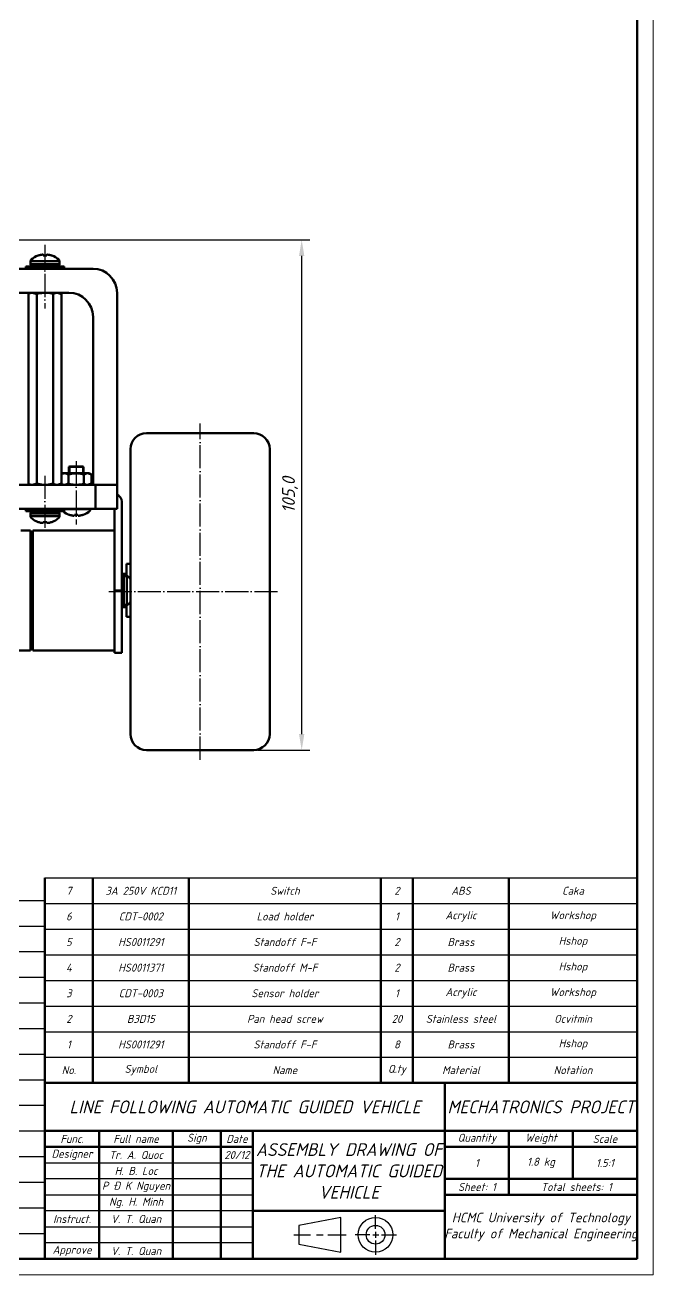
# Model space of a CAD drawing. Header units: inches. Extents: x -1846 to 3013, y 0 to 1997.
# Drawn here: x -382.9 to -186.7, y 1.8 to 392.2 of the extents above; entities that cross this region are included whole.
import ezdxf

# ---------------------------------------------------------------- set-up
doc = ezdxf.new("R2010")
doc.units = ezdxf.units.IN
doc.linetypes.add('ACAD_ISO04W100', pattern=[30, 24, -3, 0, -3])
doc.layers.get('0').update_dxf_attribs({"color": 2, "lineweight": 0})
for name, color, linetype, lineweight in [('Basic', 7, 'Continuous', 50), ('Tam', 1, 'ACAD_ISO04W100', 25), ('Thin', 3, 'Continuous', 25)]:
    doc.layers.add(name, color=color, linetype=linetype, lineweight=lineweight)
doc.styles.add('Annotative', font='')
doc.styles.get("Standard").update_dxf_attribs({"font": '', "height": 4})
doc.styles.get('Annotative').set_extended_font_data('TCVN 7284', italic=True)
doc.styles.get('Standard').set_extended_font_data('TCVN 7284', italic=True)
doc.dimstyles.new('TCVN 7284', dxfattribs={"dimscale": 2, "dimtxt": 4, "dimasz": 2.5, "dimexe": 1.25, "dimexo": 0.625, "dimtad": 1, "dimtoh": 1, "dimdec": 0, "dimlfac": 0.66, "dimtxsty": 'Standard', "dimcen": 2.5, "dimclrd": 7, "dimclre": 7, "dimclrt": 7, "dimadec": 0, "dimazin": 0, "dimtfac": 1, "dimtdec": 0, "dimtofl": 0, "dimtmove": 0, "dimatfit": 3, "dimfxl": 1, "dimlwd": 25, "dimlwe": 25, "dimarcsym": 0})

# ---------------------------------------------------------------- blocks, each defined once
blk = doc.blocks.new('*D97')
at = {"layer": 'Defpoints', "color": 0, "ltscale": 0.3, "transparency": 16777216}
for p in [(-407.01, 325.06), (-296.43, 325.06), (-311.43, 165.72)]:
    blk.add_point(p, dxfattribs=at)
at = {"layer": 'Thin', "color": 7, "linetype": 'Continuous', "lineweight": 25, "ltscale": 0.3, "transparency": 16777216}
for p, q in [((-405.76, 325.06), (-293.93, 325.06)), ((-296.43, 170.72), (-296.43, 320.06)), ((-310.18, 165.72), (-293.93, 165.72))]:
    blk.add_line(p, q, dxfattribs=at)
at = {"layer": 'Thin', "color": 7, "ltscale": 0.3, "transparency": 16777216}
for points in [[(-297.27, 320.06), (-295.6, 320.06), (-296.43, 325.06)], [(-297.27, 170.72), (-295.6, 170.72), (-296.43, 165.72)]]:
    blk.add_solid(points, dxfattribs=at)
at = {"layer": 'Thin', "color": 7, "ltscale": 0.3, "transparency": 16777216, "insert": (-300.08, 245.39), "char_height": 4, "attachment_point": 5, "rotation": 90}
blk.add_mtext('105,0', dxfattribs=at)

msp = doc.modelspace()

# ---------------------------------------------------------------- linework, layer by layer
for p, q in [((-186.67, 1.76), (-186.67, 842.76)), ((-1375.67, 1.76), (-186.67, 1.76))]:
    msp.add_line(p, q)
at = {"layer": 'Basic'}
for p, q in [((-191.67, 837.76), (-191.67, 6.76)), ((-378.78, 320.19), (-378.71, 320.19)), ((-377.22, 320.44), (-377.2, 320.19)), ((-377.2, 320.19), (-376.07, 320.19)), ((-376.07, 320.19), (-376.05, 320.44)), ((-374.56, 320.19), (-374.49, 320.19)), ((-382.63, 316.81), (-382.63, 316.06)), ((-382.63, 316.81), (-370.63, 316.81)), ((-381.13, 318.4), (-381.13, 317.49)), ((-381.13, 318.4), (-372.13, 318.4)), ((-381.13, 317.49), (-372.13, 317.49)), ((-372.13, 317.49), (-372.13, 318.4)), ((-370.63, 316.06), (-370.63, 316.81)), ((-601.63, 316.06), (-361.63, 316.06)), ((-594.13, 308.56), (-369.13, 308.56)), ((-381.13, 308.56), (-381.83, 308.16)), ((-379.23, 308.16), (-380.53, 308.56)), ((-371.44, 308.16), (-372.74, 308.56)), ((-371.44, 308.16), (-372.13, 308.56)), ((-354.13, 248.56), (-354.13, 308.56)), ((-381.83, 308.16), (-381.83, 248.97)), ((-379.23, 308.16), (-379.23, 248.97)), ((-374.04, 308.16), (-374.04, 248.97)), ((-371.44, 308.16), (-371.44, 248.97)), ((-361.63, 248.56), (-361.63, 301.06)), ((-344.93, 264.72), (-311.43, 264.72)), ((-349.93, 259.72), (-349.93, 170.72)), ((-306.43, 259.72), (-306.43, 170.72)), ((-369.13, 254.14), (-368.83, 254.34)), ((-369.13, 254.14), (-369.13, 252.16)), ((-369.13, 254.14), (-364.63, 254.14)), ((-364.93, 254.34), (-368.83, 254.34)), ((-364.63, 254.14), (-364.93, 254.34)), ((-364.63, 254.14), (-364.63, 252.16)), ((-371.01, 252.16), (-371.44, 251.92)), ((-371.01, 252.16), (-370.46, 252.16)), ((-369.27, 251.79), (-370.46, 252.16)), ((-366.88, 252.16), (-370.46, 252.16)), ((-369.27, 248.93), (-369.27, 251.79)), ((-366.88, 252.16), (-363.31, 252.16)), ((-364.5, 248.93), (-364.5, 251.79)), ((-362.12, 251.79), (-363.31, 252.16)), ((-363.31, 252.16), (-362.76, 252.16)), ((-362.12, 251.79), (-362.76, 252.16)), ((-362.12, 248.93), (-362.12, 251.79)), ((-462.86, 248.56), (-360.81, 248.56)), ((-381.83, 248.97), (-381.13, 248.56)), ((-379.23, 248.97), (-380.53, 248.56)), ((-371.44, 248.97), (-372.74, 248.56)), ((-372.13, 248.56), (-371.44, 248.97)), ((-371.57, 248.89), (-371.01, 248.56)), ((-369.27, 248.93), (-370.46, 248.56)), ((-368.64, 248.57), (-368.66, 248.56)), ((-364.68, 248.57), (-364.64, 248.59)), ((-362.12, 248.93), (-363.31, 248.56)), ((-362.76, 248.56), (-362.12, 248.93)), ((-360.81, 241.06), (-360.81, 248.56)), ((-360.81, 248.56), (-354.56, 248.56)), ((-354.56, 248.56), (-354.13, 248.56)), ((-354.13, 248.56), (-354.13, 241.06)), ((-352.63, 215.56), (-352.63, 243.31)), ((-462.86, 241.06), (-360.81, 241.06)), ((-382.63, 241.06), (-382.63, 240.31)), ((-370.63, 240.31), (-382.63, 240.31)), ((-381.13, 239.64), (-381.13, 238.73)), ((-372.13, 239.64), (-381.13, 239.64)), ((-372.13, 238.73), (-381.13, 238.73)), ((-372.13, 238.73), (-372.13, 239.64)), ((-370.63, 240.31), (-370.63, 241.06)), ((-362.38, 240.98), (-370.63, 240.98)), ((-368.96, 239.19), (-369.03, 239.19)), ((-367.45, 239.19), (-367.47, 238.94)), ((-366.32, 239.19), (-367.45, 239.19)), ((-366.3, 238.94), (-366.32, 239.19)), ((-364.74, 239.19), (-364.81, 239.19)), ((-362.38, 240.98), (-362.38, 241.06)), ((-354.13, 241.06), (-360.81, 241.06)), ((-354.88, 215.56), (-354.88, 241.06)), ((-381.13, 234.31), (-384.13, 234.31)), ((-381.13, 234.31), (-381.13, 196.81)), ((-354.88, 234.31), (-380.38, 234.31)), ((-380.38, 234.31), (-380.38, 196.81)), ((-378.71, 236.94), (-378.78, 236.94)), ((-377.2, 236.94), (-377.22, 236.69)), ((-376.07, 236.94), (-377.2, 236.94)), ((-376.05, 236.69), (-376.07, 236.94)), ((-374.49, 236.94), (-374.56, 236.94)), ((-380.38, 232.81), (-381.13, 232.81)), ((-349.93, 223.84), (-351.13, 223.84)), ((-351.13, 220.06), (-351.13, 223.84)), ((-351.13, 220.81), (-352.63, 220.81)), ((-351.05, 220.06), (-351.96, 220.06)), ((-351.96, 220.06), (-351.96, 211.06)), ((-351.05, 220.06), (-351.05, 211.06)), ((-354.88, 215.56), (-352.63, 215.56)), ((-354.88, 196.06), (-354.88, 215.56)), ((-352.63, 215.56), (-352.63, 196.06)), ((-351.96, 211.06), (-351.05, 211.06)), ((-351.13, 207.34), (-351.13, 211.06)), ((-352.63, 210.31), (-351.13, 210.31)), ((-351.13, 207.34), (-349.93, 207.34)), ((-389.44, 196.81), (-381.13, 196.81)), ((-381.13, 198.31), (-380.38, 198.31)), ((-380.38, 196.81), (-354.88, 196.81)), ((-354.88, 196.06), (-352.63, 196.06)), ((-344.93, 165.72), (-311.43, 165.72)), ((-376.67, 117.76), (-376.67, 125.76)), ((-361.67, 125.76), (-361.67, 61.76)), ((-331.67, 61.76), (-331.67, 125.76)), ((-271.67, 61.76), (-271.67, 125.76)), ((-261.67, 61.76), (-261.67, 125.76)), ((-231.67, 61.76), (-231.67, 125.76)), ((-376.67, 109.76), (-376.67, 117.76)), ((-376.67, 101.76), (-376.67, 109.76)), ((-376.67, 93.76), (-376.67, 101.76)), ((-376.67, 85.76), (-376.67, 93.76)), ((-376.67, 77.76), (-376.67, 85.76)), ((-376.67, 61.76), (-376.67, 77.76)), ((-376.67, 6.76), (-376.67, 61.76)), ((-376.67, 61.76), (-191.67, 61.76)), ((-251.67, 61.76), (-251.67, 6.76)), ((-191.67, 46.76), (-376.67, 46.76)), ((-359.67, 6.76), (-359.67, 46.76)), ((-336.67, 6.76), (-336.67, 46.76)), ((-321.67, 46.76), (-321.67, 6.76)), ((-311.67, 46.76), (-311.67, 6.76)), ((-231.67, 46.76), (-231.67, 26.76)), ((-211.67, 46.76), (-211.67, 31.76)), ((-311.67, 41.76), (-376.67, 41.76)), ((-191.67, 41.76), (-251.67, 41.76)), ((-251.67, 31.76), (-191.67, 31.76)), ((-191.67, 26.76), (-251.67, 26.76)), ((-251.67, 21.76), (-311.67, 21.76)), ((-191.67, 6.76), (-1350.67, 6.76))]:
    msp.add_line(p, q, dxfattribs=at)
for centre, radius, start, end in [((-376.63, 314.23), 6.34, 109.825, 132.4927), ((-376.64, 314.18), 6.36, 100.1662, 109.027), ((-377.01, 315.11), 5.37, 93.964, 97.9842), ((-377.56, 319.42), 1.07, 71.7311, 80.5485), ((-375.71, 319.42), 1.07, 99.4515, 108.2689), ((-376.26, 315.11), 5.37, 82.0158, 86.036), ((-376.63, 314.18), 6.36, 70.973, 79.8338), ((-376.63, 314.23), 6.34, 47.5073, 70.175), ((-380.46, 318.4), 0.675, 132.4927, 180), ((-380.46, 317.49), 0.675, 180, 270), ((-372.81, 317.49), 0.675, 270, 0), ((-372.81, 318.4), 0.675, 0, 47.5073), ((-361.63, 308.56), 7.5, 0, 90), ((-369.13, 301.06), 7.5, 0, 90), ((-344.93, 259.72), 5, 90, 180), ((-311.43, 259.72), 5, 0, 90), ((-354.88, 243.31), 2.25, 0, 70.5288), ((-380.46, 239.64), 0.675, 90, 180), ((-380.46, 238.73), 0.675, 180, 227.5073), ((-376.63, 242.9), 6.34, 227.5073, 250.175), ((-376.63, 242.9), 6.34, 289.825, 312.4927), ((-372.81, 239.64), 0.675, 0, 90), ((-372.81, 238.73), 0.675, 312.4927, 0), ((-366.88, 245.15), 6.34, 229.7572, 250.175), ((-366.89, 245.2), 6.36, 250.973, 259.8338), ((-367.26, 244.26), 5.37, 262.0158, 266.036), ((-367.81, 239.95), 1.07, 279.4515, 288.2689), ((-365.96, 239.95), 1.07, 251.7311, 260.5485), ((-366.51, 244.26), 5.37, 273.964, 277.9842), ((-366.88, 245.2), 6.36, 280.1662, 289.027), ((-366.88, 245.15), 6.34, 289.825, 312.4927), ((-363.06, 240.98), 0.675, 312.4927, 0), ((-376.64, 242.95), 6.36, 250.973, 259.8338), ((-377.01, 242.01), 5.37, 262.0158, 266.036), ((-377.56, 237.7), 1.07, 279.4515, 288.2689), ((-375.71, 237.7), 1.07, 251.7311, 260.5485), ((-376.26, 242.01), 5.37, 273.964, 277.9842), ((-376.63, 242.95), 6.36, 280.1662, 289.027), ((-351.96, 219.39), 0.675, 90, 180), ((-351.05, 219.39), 0.675, 42.4927, 90), ((-355.22, 215.56), 6.34, 33.455, 42.4927), ((-351.96, 211.74), 0.675, 180, 270), ((-351.05, 211.74), 0.675, 270, 317.5073), ((-355.22, 215.56), 6.34, 317.5073, 326.545), ((-344.93, 170.72), 5, 180, 270), ((-311.43, 170.72), 5, 270, 0)]:
    msp.add_arc(centre, radius, start, end, dxfattribs=at)
for points, knots in [([(-380.53, 308.56), (-380.56, 308.56), (-381, 308.56), (-381.43, 308.35), (-381.83, 308.16)], [0, 0, 0, 0, 0.07016, 1, 1, 1, 1]), ([(-376.63, 308.56), (-377.34, 308.51), (-378.22, 308.45), (-379.07, 308.21), (-379.23, 308.16)], [0, 0, 0, 0, 0.804908, 1, 1, 1, 1]), ([(-374.04, 308.16), (-374.71, 308.33), (-375.56, 308.54), (-376.44, 308.56), (-376.63, 308.56)], [0, 0, 0, 0, 0.7806222, 1, 1, 1, 1]), ([(-372.74, 308.56), (-372.77, 308.56), (-373.21, 308.56), (-373.64, 308.35), (-374.04, 308.16)], [0, 0, 0, 0, 0.07016, 1, 1, 1, 1]), ([(-370.46, 252.16), (-370.49, 252.16), (-370.82, 252.16), (-371.14, 252.01), (-371.44, 251.86)], [0, 0, 0, 0, 0.085126, 1, 1, 1, 1]), ([(-366.88, 252.16), (-367.06, 252.16), (-367.87, 252.14), (-368.65, 251.95), (-369.27, 251.79)], [0, 0, 0, 0, 0.2192088, 1, 1, 1, 1]), ([(-364.5, 251.79), (-364.65, 251.84), (-365.43, 252.06), (-366.24, 252.12), (-366.88, 252.16)], [0, 0, 0, 0, 0.194876, 1, 1, 1, 1]), ([(-363.31, 252.16), (-363.34, 252.16), (-363.74, 252.16), (-364.14, 251.97), (-364.5, 251.79)], [0, 0, 0, 0, 0.07015, 1, 1, 1, 1]), ([(-380.53, 248.56), (-380.56, 248.56), (-381, 248.57), (-381.43, 248.77), (-381.83, 248.97)], [0, 0, 0, 0, 0.07016, 1, 1, 1, 1]), ([(-376.63, 248.56), (-377.34, 248.62), (-378.22, 248.68), (-379.07, 248.92), (-379.23, 248.97)], [0, 0, 0, 0, 0.804908, 1, 1, 1, 1]), ([(-374.04, 248.97), (-374.71, 248.8), (-375.56, 248.59), (-376.44, 248.57), (-376.63, 248.56)], [0, 0, 0, 0, 0.7806222, 1, 1, 1, 1]), ([(-372.74, 248.56), (-372.77, 248.56), (-373.21, 248.57), (-373.64, 248.77), (-374.04, 248.97)], [0, 0, 0, 0, 0.07016, 1, 1, 1, 1]), ([(-370.46, 248.56), (-370.49, 248.56), (-370.83, 248.57), (-371.18, 248.73), (-371.49, 248.88)], [0, 0, 0, 0, 0.080705, 1, 1, 1, 1]), ([(-366.88, 248.56), (-367.06, 248.57), (-367.87, 248.58), (-368.65, 248.78), (-369.27, 248.93)], [0, 0, 0, 0, 0.2192088, 1, 1, 1, 1]), ([(-364.5, 248.93), (-364.65, 248.89), (-365.43, 248.67), (-366.24, 248.61), (-366.88, 248.56)], [0, 0, 0, 0, 0.194876, 1, 1, 1, 1]), ([(-363.31, 248.56), (-363.34, 248.56), (-363.74, 248.57), (-364.14, 248.76), (-364.5, 248.93)], [0, 0, 0, 0, 0.07015, 1, 1, 1, 1])]:
    msp.add_open_spline(points, degree=3, knots=knots, dxfattribs=at)
at = {"layer": 'Tam', "ltscale": 0.3}
for p, q in [((-376.63, 323.53), (-376.63, 303.66)), ((-328.18, 162.72), (-328.18, 267.72)), ((-366.88, 255.94), (-366.88, 236.19)), ((-376.63, 251.41), (-376.63, 234.31)), ((-356.7, 215.22), (-303.43, 215.22))]:
    msp.add_line(p, q, dxfattribs=at)
at = {"layer": 'Thin', "ltscale": 0.3}
for p, q in [((-368.83, 254.34), (-368.83, 252.16)), ((-364.93, 254.34), (-364.93, 252.16)), ((-561.67, 118.76), (-376.67, 118.76))]:
    msp.add_line(p, q, dxfattribs=at)
at = {"layer": 'Thin'}
for p, q in [((-376.67, 125.76), (-191.67, 125.76)), ((-376.67, 117.76), (-191.67, 117.76)), ((-561.67, 110.76), (-376.67, 110.76)), ((-376.67, 109.76), (-191.67, 109.76)), ((-561.67, 102.76), (-376.67, 102.76)), ((-376.67, 101.76), (-191.67, 101.76)), ((-561.67, 94.76), (-376.67, 94.76)), ((-376.67, 93.76), (-191.67, 93.76)), ((-561.67, 86.76), (-376.67, 86.76)), ((-376.67, 85.76), (-191.67, 85.76)), ((-561.67, 78.76), (-376.67, 78.76)), ((-376.67, 77.76), (-191.67, 77.76)), ((-561.67, 70.76), (-376.67, 70.76)), ((-376.67, 69.76), (-191.67, 69.76)), ((-561.67, 62.76), (-376.67, 62.76)), ((-561.67, 54.76), (-376.67, 54.76)), ((-561.67, 46.76), (-376.67, 46.76)), ((-561.67, 38.76), (-376.67, 38.76)), ((-376.67, 36.76), (-311.67, 36.76)), ((-311.67, 31.76), (-376.67, 31.76)), ((-561.67, 30.76), (-376.67, 30.76)), ((-376.67, 26.76), (-311.67, 26.76)), ((-561.67, 22.76), (-376.67, 22.76)), ((-311.67, 21.76), (-376.67, 21.76)), ((-284.16, 19.71), (-297.28, 17.2)), ((-284.16, 8.85), (-284.16, 19.71)), ((-273.35, 16.13), (-273.35, 20.42)), ((-376.67, 16.76), (-311.67, 16.76)), ((-297.28, 17.2), (-297.28, 11.35)), ((-561.67, 14.76), (-376.67, 14.76)), ((-311.67, 11.76), (-376.67, 11.76)), ((-298.89, 14.34), (-293.68, 14.34)), ((-291.82, 14.34), (-289.67, 14.34)), ((-288.25, 14.34), (-282.55, 14.34)), ((-275.13, 14.34), (-279.73, 14.34)), ((-274.23, 14.34), (-272.33, 14.34)), ((-273.35, 15.23), (-273.35, 13.4)), ((-273.35, 12.55), (-273.35, 8.02)), ((-271.53, 14.34), (-266.82, 14.34)), ((-297.28, 11.35), (-284.16, 8.85))]:
    msp.add_line(p, q, dxfattribs=at)
for radius in [5.43, 2.93]:
    msp.add_circle((-273.35, 14.33), radius, dxfattribs=at)

# ---------------------------------------------------------------- texts
at = {"layer": 'Basic', "attachment_point": 4, "style": 'Annotative'}
for s, insert, char_height, width in [('\\pxqc;{\\fTCVN 7284|b0|i1|c0|p34;7}', (-376.67, 121.76), 2.5, 15), ('\\pxqc;{\\fTCVN 7284|b0|i1|c0|p34;3A 250V KCD11}', (-361.67, 121.76), 2.5, 30), ('\\pxqc;{\\fTCVN 7284|b0|i1|c0|p34;Switch}', (-331.67, 121.76), 2.5, 60), ('\\pxqc;{\\fTCVN 7284|b0|i1|c0|p34;2}', (-271.67, 121.76), 2.5, 10), ('\\pxqc;{\\fTCVN 7284|b0|i1|c0|p34;ABS}', (-261.67, 121.76), 2.5, 30), ('\\pxqc;{\\fTCVN 7284|b0|i1|c0|p34;Caka}', (-231.67, 121.76), 2.5, 40), ('\\pxqc;{\\fTCVN 7284|b0|i1|c0|p34;6}', (-376.67, 113.76), 2.5, 15), ('\\pxqc;{\\fTCVN 7284|b0|i1|c0|p34;CDT-0002}', (-361.67, 113.76), 2.5, 30), ('\\pxqc;{\\fTCVN 7284|b0|i1|c0|p34;Load holder}', (-331.67, 113.76), 2.5, 60), ('\\pxqc;{\\fTCVN 7284|b0|i1|c0|p34;1}', (-271.67, 113.76), 2.5, 10), ('\\pxqc;{\\fTCVN 7284|b0|i1|c0|p34;Acrylic}', (-261.67, 113.76), 2.5, 30), ('\\pxqc;{\\fTCVN 7284|b0|i1|c0|p34;Workshop}', (-231.67, 113.76), 2.5, 40), ('\\pxqc;{\\fTCVN 7284|b0|i1|c0|p34;5}', (-376.67, 105.76), 2.5, 15), ('\\pxqc;{\\fTCVN 7284|b0|i1|c0|p34;HS0011291}', (-361.67, 105.76), 2.5, 30), ('\\pxqc;Standoff F-F', (-331.67, 105.76), 2.5, 60), ('\\pxqc;{\\fTCVN 7284|b0|i1|c0|p34;2}', (-271.67, 105.76), 2.5, 10), ('\\pxqc;{\\fTCVN 7284|b0|i1|c0|p34;Brass}', (-261.67, 105.76), 2.5, 30), ('\\pxqc;{\\fTCVN 7284|b0|i1|c0|p34;Hshop}', (-231.67, 105.76), 2.5, 40), ('\\pxqc;{\\fTCVN 7284|b0|i1|c0|p34;4}', (-376.67, 97.76), 2.5, 15), ('\\pxqc;{\\fTCVN 7284|b0|i1|c0|p34;HS0011371}', (-361.67, 97.76), 2.5, 30), ('\\pxqc;Standoff M-F', (-331.67, 97.76), 2.5, 60), ('\\pxqc;{\\fTCVN 7284|b0|i1|c0|p34;2}', (-271.67, 97.76), 2.5, 10), ('\\pxqc;{\\fTCVN 7284|b0|i1|c0|p34;Brass}', (-261.67, 97.76), 2.5, 30), ('\\pxqc;{\\fTCVN 7284|b0|i1|c0|p34;Hshop}', (-231.67, 97.76), 2.5, 40), ('\\pxqc;{\\fTCVN 7284|b0|i1|c0|p34;3}', (-376.67, 89.76), 2.5, 15), ('\\pxqc;{\\fTCVN 7284|b0|i1|c0|p34;CDT-0003}', (-361.67, 89.76), 2.5, 30), ('\\pxqc;{\\fTCVN 7284|b0|i1|c0|p34;Sensor holder}', (-331.67, 89.76), 2.5, 60), ('\\pxqc;{\\fTCVN 7284|b0|i1|c0|p34;1}', (-271.67, 89.76), 2.5, 10), ('\\pxqc;{\\fTCVN 7284|b0|i1|c0|p34;Acrylic}', (-261.67, 89.76), 2.5, 30), ('\\pxqc;{\\fTCVN 7284|b0|i1|c0|p34;Workshop}', (-231.67, 89.76), 2.5, 40), ('\\pxqc;{\\fTCVN 7284|b0|i1|c0|p34;2}', (-376.67, 81.76), 2.5, 15), ('\\pxqc;{\\fTCVN 7284|b0|i1|c0|p34;B3D15}', (-361.67, 81.76), 2.5, 30), ('\\pxqc;{\\fTCVN 7284|b0|i1|c0|p34;Pan head screw}', (-331.67, 81.76), 2.5, 60), ('\\pxqc;{\\fTCVN 7284|b0|i1|c0|p34;20}', (-271.67, 81.76), 2.5, 10), ('\\pxqc;{\\fTCVN 7284|b0|i1|c0|p34;Stainless steel}', (-261.67, 81.76), 2.5, 30), ('\\pxqc;{\\fTCVN 7284|b0|i1|c0|p34;Ocvitmin}', (-231.67, 81.76), 2.5, 40), ('\\pxqc;{\\fTCVN 7284|b0|i1|c0|p34;1}', (-376.67, 73.76), 2.5, 15), ('\\pxqc;{\\fTCVN 7284|b0|i1|c0|p34;HS0011291}', (-361.67, 73.76), 2.5, 30), ('\\pxqc;Standoff F-F', (-331.67, 73.76), 2.5, 60), ('\\pxqc;{\\fTCVN 7284|b0|i1|c0|p34;8}', (-271.67, 73.76), 2.5, 10), ('\\pxqc;{\\fTCVN 7284|b0|i1|c0|p34;Brass}', (-261.67, 73.76), 2.5, 30), ('\\pxqc;{\\fTCVN 7284|b0|i1|c0|p34;Hshop}', (-231.67, 73.76), 2.5, 40), ('\\pxqc;{\\fTCVN 7284|b0|i1|c0|p34;No.}', (-376.67, 65.76), 2.5, 15), ('\\pxqc;{\\fTCVN 7284|b0|i1|c0|p34;Symbol}', (-361.67, 65.76), 2.5, 30), ('\\pxqc;{\\fTCVN 7284|b0|i1|c0|p34;Name}', (-331.67, 65.76), 2.5, 60), ('\\pxqc;{\\fTCVN 7284|b0|i1|c0|p34;Q.ty}', (-271.67, 65.76), 2.5, 10), ('\\pxqc;{\\fTCVN 7284|b0|i1|c0|p34;Material}', (-261.67, 65.76), 2.5, 30), ('\\pxqc;{\\fTCVN 7284|b0|i1|c0|p34;Notation}', (-231.67, 65.76), 2.5, 40), ('\\pxqc;{\\fTCVN 7284|b0|i1|c0|p34;LINE FOLLOWING AUTOMATIC GUIDED VEHICLE}', (-376.67, 54.26), 4, 125), ('\\pxqc;{\\fTCVN 7284|b0|i1|c0|p34;MECHATRONICS PROJECT}', (-251.67, 54.26), 4, 60), ('\\pxqc;{\\fTCVN 7284|b0|i1|c0|p34;Func.}', (-376.67, 44.26), 2.5, 17), ('\\pxqc;{\\fTCVN 7284|b0|i1|c0|p34;Full name}', (-359.67, 44.26), 2.5, 23), ('\\pxqc;{\\fTCVN 7284|b0|i1|c0|p34;Sign}', (-336.67, 44.26), 2.5, 15), ('\\pxqc;{\\fTCVN 7284|b0|i1|c0|p34;Date}', (-321.67, 44.26), 2.5, 10), ('\\pxqc;{\\fTCVN 7284|b0|i1|c0|p34;Quantity}', (-251.67, 44.26), 2.5, 20), ('\\pxqc;{\\fTCVN 7284|b0|i1|c0|p34;Weight}', (-231.67, 44.26), 2.5, 20), ('\\pxqc;{\\fTCVN 7284|b0|i1|c0|p34;Scale}', (-211.67, 44.26), 2.5, 20), ('\\pxqc;{\\fTCVN 7284|b0|i1|c0|p34;Designer}', (-376.67, 39.26), 2.5, 17), ('\\pxqc;Tr. A. Quoc', (-359.67, 39.26), 2.5, 23), ('\\A1;\\pxqc;20/12', (-321.67, 39.26), 2.5, 10), ('\\pxqc;{\\fTCVN 7284|b0|i1|c0|p34;ASSEMBLY DRAWING OF THE AUTOMATIC GUIDED VEHICLE}', (-311.67, 34.26), 4, 60), ('\\pxqc;{\\fTCVN 7284|b0|i1|c0|p34;H. B. Loc}', (-359.67, 34.26), 2.5, 23), ('\\pxqc;{\\fTCVN 7284|b0|i1|c0|p34;1}', (-251.67, 36.76), 2.5, 20), ('\\pxqc;{\\fTCVN 7284|b0|i1|c0|p34;1.8 kg}', (-231.67, 36.76), 2.5, 20), ('\\pxqc;{\\fTCVN 7284|b0|i1|c0|p34;1.5:1}', (-211.67, 36.76), 2.5, 20), ('\\pxqc;P Đ K Nguyen', (-359.67, 29.26), 2.5, 23), ('\\pxqc;{\\fTCVN 7284|b0|i1|c0|p34;Sheet: 1}', (-251.67, 29.26), 2.5, 20), ('\\pxql;{\\fTCVN 7284|b0|i1|c0|p34;^ITotal sheets: 1}', (-231.67, 29.26), 2.5, 40), ('\\pxqc;{\\fTCVN 7284|b0|i1|c0|p34;Ng. H. Minh}', (-359.67, 24.26), 2.5, 23), ('\\pxqc;Instruct.', (-376.67, 19.26), 2.5, 17), ('\\pxqc;{\\fTCVN 7284|b0|i1|c0|p34;V. T. Quan}', (-359.67, 19.26), 2.5, 23), ('\\pxqc;{\\fTCVN 7284|b0|i1|c0|p34;HCMC University of Technology^JFaculty of Mechanical Engineering}', (-251.67, 16.76), 3, 60), ('\\pxqc;{\\fTCVN 7284|b0|i1|c0|p34;Approve}', (-376.67, 9.26), 2.5, 17), ('\\pxqc;{\\fTCVN 7284|b0|i1|c0|p34;V. T. Quan}', (-359.67, 9.26), 2.5, 23)]:
    msp.add_mtext(s, dxfattribs=dict(at, insert=insert, char_height=char_height, width=width))

# ---------------------------------------------------------------- dimensions: what is measured, and where the dimension line sits
at = {"layer": 'Thin', "ltscale": 0.3}
dim = msp.add_linear_dim(base=(-296.43, 325.06), p1=(-311.43, 165.72), p2=(-407.01, 325.06), angle=90, text='105,0', dimstyle='TCVN 7284', dxfattribs=at)
dim.commit()
dim.dimension.update_dxf_attribs({"geometry": '*D97', "text_midpoint": (-296.43, 245.39), "dimtype": 160})

doc.saveas('drawing.dxf')
